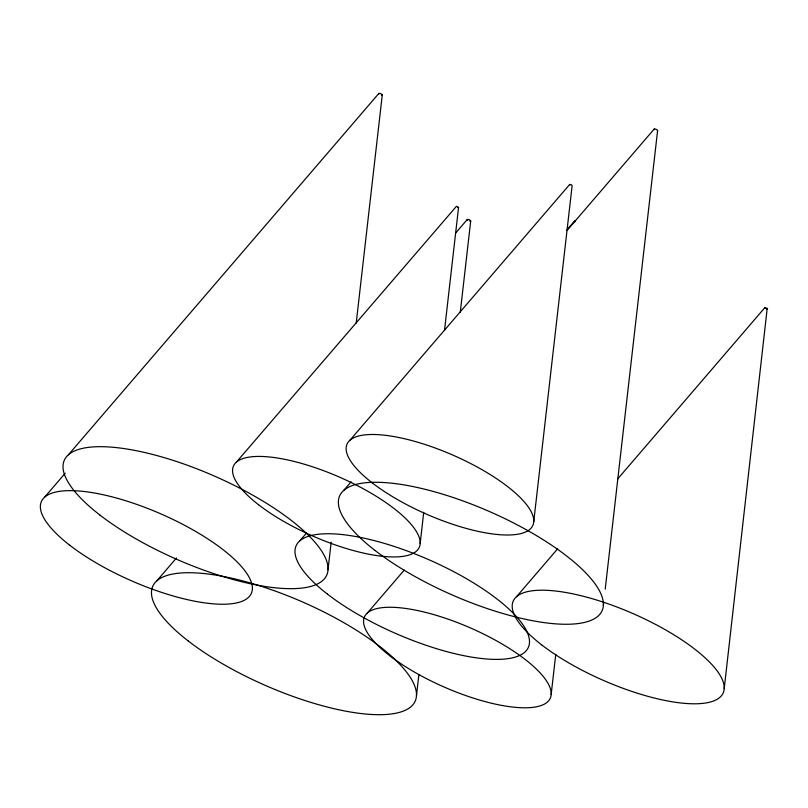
<?xml version="1.0" encoding="UTF-8"?>
<svg xmlns="http://www.w3.org/2000/svg" width="808" height="808" viewBox="0 0 808 808"><rect width="100%" height="100%" fill="white"/><g stroke="black" fill="none" stroke-linecap="round" stroke-linejoin="round"><path stroke-width="1.21" d="M328.018 569.802L331.169 542.239M356.217 322.998L382.265 94.98M420.16 543.592L423.735 512.242M444.511 330.361L458.56 207.434L456.459 206.282L236.33 462.206M416.463 695.829L418.887 674.539M460.257 312.464L470.7 221.008M533.745 521.655L572.145 185.497L571.256 184.699L569.711 184.426L349.914 440.269M551.177 694.436L555.763 654.298M603.364 605.404L603.647 602.889M605.222 589.113L657.601 130.573M724.21 688.709L767.216 308.333L764.863 307.636L617.635 478.993M458.56 207.434L457.611 207.515M569.711 184.426L570.004 184.982M764.863 307.636L765.186 308.272M767.6 308.848L766.529 308.929M68.357 454.843L378.831 93.465M44.642 497.183L65.195 473.246M156.803 580.881L176.508 557.934M455.773 232.876L467.276 219.493M299.687 540.976L306.272 533.31M567.034 229.785L574.448 221.16M343.703 490.446L351.096 481.841M567.105 230.401L654.177 129.058M367.347 613.05L404.252 570.095M516.484 596.748L557.601 548.874M574.811 221.867A1.677 0.535 23.6 0 1 575.559 221.2M378.982 94.011A1.889 0.606 23.6 0 1 379.538 93.374A1.889 0.606 23.6 0 1 381.881 94.405A1.889 0.606 23.6 0 1 381.719 95.223M467.691 220.281A1.889 0.606 23.6 0 1 467.862 219.392A1.889 0.606 23.6 0 1 470.408 220.523A1.889 0.606 23.6 0 1 469.791 221.22M654.318 129.613A1.889 0.606 23.6 0 1 655.894 129.25A1.889 0.606 23.6 0 1 657.348 130.805M327.442 594.112A126.745 40.43 23.6 0 0 524.786 652.167A126.745 40.43 23.6 0 0 384.487 543.43A126.745 40.43 23.6 0 0 327.442 594.112M258.53 504.717A101.394 32.34 23.6 0 0 416.403 551.167A101.394 32.34 23.6 0 0 304.161 464.176A101.394 32.34 23.6 0 0 258.53 504.717M372.114 482.78A101.394 32.34 23.6 0 0 529.987 529.23A101.394 32.34 23.6 0 0 417.746 442.239A101.394 32.34 23.6 0 0 372.114 482.78M389.547 655.561A101.394 32.34 23.6 0 0 547.43 702.011A101.394 32.34 23.6 0 0 435.189 615.019A101.394 32.34 23.6 0 0 389.547 655.561M541.572 644.784A114.585 36.542 23.6 0 0 719.968 697.264A114.585 36.542 23.6 0 0 593.133 598.97A114.585 36.542 23.6 0 0 541.572 644.784M99.717 514.898A143.228 45.682 23.6 0 0 322.725 580.498A143.228 45.682 23.6 0 0 164.175 457.631A143.228 45.682 23.6 0 0 99.717 514.898M188.163 640.926A143.228 45.682 23.6 0 0 411.161 706.535A143.228 45.682 23.6 0 0 252.621 583.659A143.228 45.682 23.6 0 0 188.163 640.926M69.73 545.218A114.585 36.542 23.6 0 0 248.127 597.708A114.585 36.542 23.6 0 0 121.291 499.405A114.585 36.542 23.6 0 0 69.73 545.218M375.064 550.49A143.228 45.682 23.6 0 0 598.061 616.1A143.228 45.682 23.6 0 0 439.522 493.223A143.228 45.682 23.6 0 0 375.064 550.49"/></g></svg>
